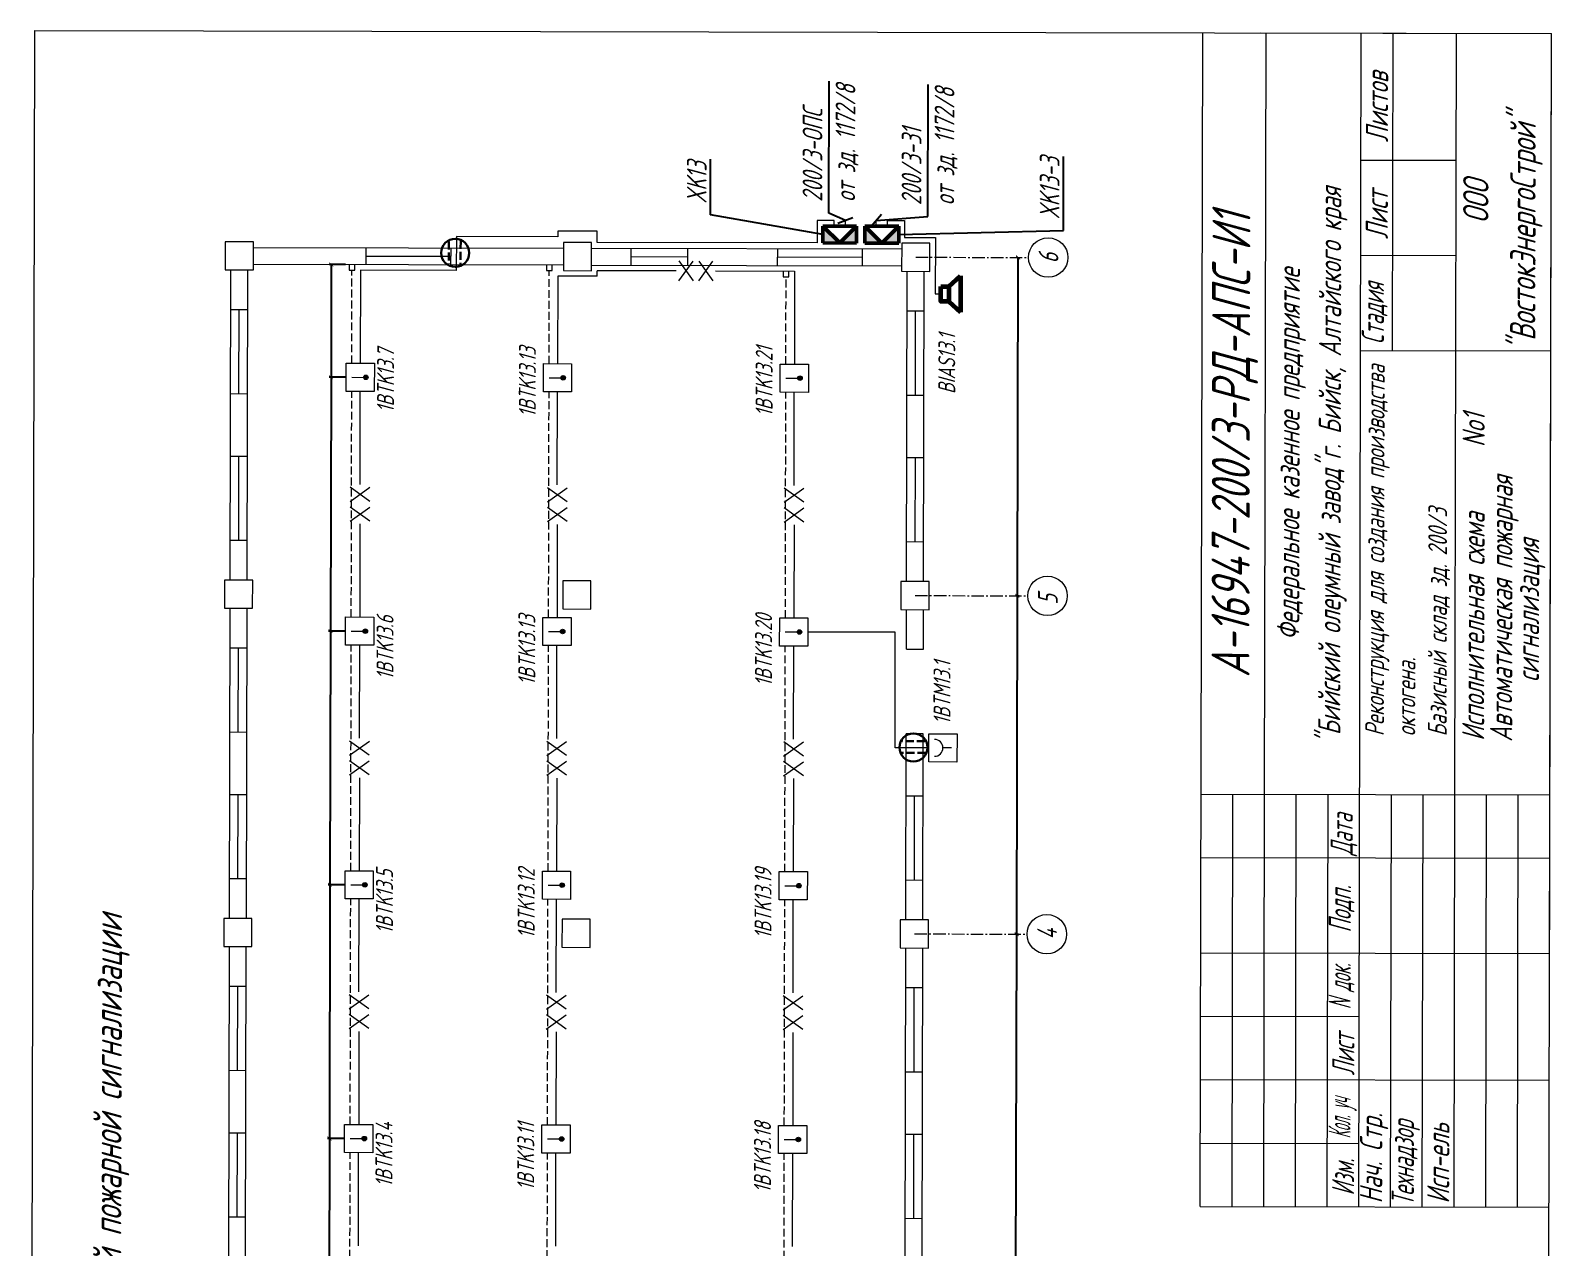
# Model space of a CAD drawing. Header units: millimetres. Extents: x 11147 to 17246, y -744 to 6547.
# Drawn here: x 11606 to 12577, y 5763 to 6540 of the extents above; entities that cross this region are included whole.
import ezdxf
from ezdxf import colors
from ezdxf.entities.mleader import LeaderData, LeaderLine
from ezdxf.math import Vec2, Vec3

# ---------------------------------------------------------------- set-up
doc = ezdxf.new("R2010")
doc.units = ezdxf.units.MM
doc.linetypes.add('gost5', pattern=[7, 5, -2, 0])
doc.linetypes.add('gost6', pattern=[12, 8, -1.5, 1, -1.5])
doc.layers.get('Defpoints').update_dxf_attribs({"color": 33})
for name, color, linetype, lineweight in [('датчик', 10, 'Continuous', 50), ('Датчики (Вновь)', 2, 'Continuous', 50), ('ИИ_ОФОРМЛЕНИЕ_025', 7, 'Continuous', 25), ('Линия выноска', 137, 'Continuous', 20), ('Линия связи (Вновь)', 3, 'Continuous', 60), ('Осевая', 4, 'gost6', 25), ('Размерная', 4, 'Continuous', 25), ('Рамка толстая', 7, 'Continuous', 60), ('Рамка тонкая', 5, 'Continuous', 25), ('Строительный', 251, 'Continuous', 13), ('текст', 7, 'Continuous', 25), ('Щиты пульты (Вновь)', 5, 'Continuous', 50), ('Элемент эл. схем', 7, 'Continuous', 35)]:
    doc.layers.add(name, color=color, linetype=linetype, lineweight=lineweight)
doc.styles.add('Simplex', font='simplex.shx', dxfattribs={"width": 0.7, "oblique": 15})
doc.styles.get("Standard").update_dxf_attribs({"font": 'arial.ttf'})
doc.dimstyles.new('ISO-25', dxfattribs={"dimtxt": 2.5, "dimasz": 2.5, "dimexe": 1.25, "dimexo": 0.625, "dimtad": 1, "dimtxsty": 'Standard', "dimcen": 2.5, "dimadec": 0, "dimazin": 0, "dimtfac": 1, "dimtmove": 0, "dimatfit": 3, "dimfxl": 1, "dimarcsym": 0})

# ---------------------------------------------------------------- blocks, each defined once
blk = doc.blocks.new('_ArchTick')
at = {"color": 0, "linetype": 'ByBlock', "const_width": 0.15}
blk.add_lwpolyline([(-0.5, -0.5), (0.5, 0.5)], dxfattribs=at)
blk = doc.blocks.new('*D66')
at = {"layer": 'Defpoints', "color": 0, "lineweight": 80, "transparency": 16777216}
for p in [(12235.62, 5962.64), (12235.62, 5962.64), (12235.17, 5746.64)]:
    blk.add_point(p, dxfattribs=at)
at = {"layer": 'Размерная', "color": 0, "lineweight": -2, "transparency": 16777216}
for p, q in [((12234.99, 5962.65), (12234.37, 5962.65)), ((12235.17, 5746.64), (12235.62, 5962.64)), ((12235.79, 5746.64), (12236.42, 5746.64))]:
    blk.add_line(p, q, dxfattribs=at)
at = {"layer": 'Размерная', "color": 0, "lineweight": -2, "transparency": 16777216, "xscale": 2.5, "yscale": 2.5, "zscale": 2.5}
for p, rotation in [((12235.62, 5962.64), 89.88075628171742), ((12235.17, 5746.64), 269.8807562817174)]:
    blk.add_blockref('_ArchTick', p, dxfattribs=dict(at, rotation=rotation))
blk = doc.blocks.new('*D67')
at = {"layer": 'Defpoints', "color": 0, "lineweight": 80, "transparency": 16777216}
for p in [(12236.06, 6178.64), (12236.06, 6178.64), (12235.62, 5962.64)]:
    blk.add_point(p, dxfattribs=at)
at = {"layer": 'Размерная', "color": 0, "lineweight": -2, "transparency": 16777216}
for p, q in [((12235.44, 6178.65), (12234.81, 6178.65)), ((12235.62, 5962.64), (12236.06, 6178.64)), ((12236.24, 5962.64), (12236.87, 5962.64))]:
    blk.add_line(p, q, dxfattribs=at)
at = {"layer": 'Размерная', "color": 0, "lineweight": -2, "transparency": 16777216, "xscale": 2.5, "yscale": 2.5, "zscale": 2.5}
for p, rotation in [((12236.06, 6178.64), 89.88075628171742), ((12235.62, 5962.64), 269.8807562817174)]:
    blk.add_blockref('_ArchTick', p, dxfattribs=dict(at, rotation=rotation))
blk = doc.blocks.new('*D68')
at = {"layer": 'Defpoints', "color": 0, "lineweight": 80, "transparency": 16777216}
for p in [(12236.51, 6394.64), (12236.51, 6394.64), (12236.06, 6178.64)]:
    blk.add_point(p, dxfattribs=at)
at = {"layer": 'Размерная', "color": 0, "lineweight": -2, "transparency": 16777216}
for p, q in [((12235.89, 6394.64), (12235.26, 6394.65)), ((12236.06, 6178.64), (12236.51, 6394.64)), ((12236.69, 6178.64), (12237.31, 6178.64))]:
    blk.add_line(p, q, dxfattribs=at)
at = {"layer": 'Размерная', "color": 0, "lineweight": -2, "transparency": 16777216, "xscale": 2.5, "yscale": 2.5, "zscale": 2.5}
for p, rotation in [((12236.51, 6394.64), 89.88075628171742), ((12236.06, 6178.64), 269.8807562817174)]:
    blk.add_blockref('_ArchTick', p, dxfattribs=dict(at, rotation=rotation))
blk = doc.blocks.new('*D73')
at = {"layer": 'Defpoints', "color": 0, "lineweight": 80, "transparency": 16777216}
for p in [(11806.41, 5832.14), (11796.43, 5670.16), (11806.07, 5670.14)]:
    blk.add_point(p, dxfattribs=at)
at = {"layer": 'Размерная', "color": 0, "lineweight": -2, "transparency": 16777216}
for p, q in [((11805.78, 5832.14), (11795.52, 5832.16)), ((11796.77, 5832.16), (11796.43, 5670.16)), ((11805.45, 5670.14), (11795.18, 5670.16))]:
    blk.add_line(p, q, dxfattribs=at)
at = {"layer": 'Размерная', "color": 0, "lineweight": -2, "transparency": 16777216, "xscale": 2.5, "yscale": 2.5, "zscale": 2.5}
for p, rotation in [((11796.77, 5832.16), 89.88075628171742), ((11796.43, 5670.16), 269.8807562817174)]:
    blk.add_blockref('_ArchTick', p, dxfattribs=dict(at, rotation=rotation))
blk = doc.blocks.new('*D74')
at = {"layer": 'Defpoints', "color": 0, "lineweight": 80, "transparency": 16777216}
for p in [(11806.75, 5994.14), (11796.77, 5832.16), (11806.41, 5832.14)]:
    blk.add_point(p, dxfattribs=at)
at = {"layer": 'Размерная', "color": 0, "lineweight": -2, "transparency": 16777216}
for p, q in [((11806.12, 5994.14), (11795.85, 5994.16)), ((11797.1, 5994.16), (11796.77, 5832.16)), ((11805.78, 5832.14), (11795.52, 5832.16))]:
    blk.add_line(p, q, dxfattribs=at)
at = {"layer": 'Размерная', "color": 0, "lineweight": -2, "transparency": 16777216, "xscale": 2.5, "yscale": 2.5, "zscale": 2.5}
for p, rotation in [((11797.1, 5994.16), 89.88075628171742), ((11796.77, 5832.16), 269.8807562817174)]:
    blk.add_blockref('_ArchTick', p, dxfattribs=dict(at, rotation=rotation))
blk = doc.blocks.new('*D75')
at = {"layer": 'Defpoints', "color": 0, "lineweight": 80, "transparency": 16777216}
for p in [(11807.08, 6156.14), (11797.1, 5994.16), (11806.75, 5994.14)]:
    blk.add_point(p, dxfattribs=at)
at = {"layer": 'Размерная', "color": 0, "lineweight": -2, "transparency": 16777216}
for p, q in [((11806.46, 6156.14), (11796.19, 6156.16)), ((11797.44, 6156.16), (11797.1, 5994.16)), ((11806.12, 5994.14), (11795.85, 5994.16))]:
    blk.add_line(p, q, dxfattribs=at)
at = {"layer": 'Размерная', "color": 0, "lineweight": -2, "transparency": 16777216, "xscale": 2.5, "yscale": 2.5, "zscale": 2.5}
for p, rotation in [((11797.44, 6156.16), 89.88075628171742), ((11797.1, 5994.16), 269.8807562817174)]:
    blk.add_blockref('_ArchTick', p, dxfattribs=dict(at, rotation=rotation))
blk = doc.blocks.new('*D76')
at = {"layer": 'Defpoints', "color": 0, "lineweight": 80, "transparency": 16777216}
for p in [(11807.42, 6318.14), (11797.44, 6156.16), (11807.08, 6156.14)]:
    blk.add_point(p, dxfattribs=at)
at = {"layer": 'Размерная', "color": 0, "lineweight": -2, "transparency": 16777216}
for p, q in [((11806.8, 6318.14), (11796.53, 6318.16)), ((11797.78, 6318.16), (11797.44, 6156.16)), ((11806.46, 6156.14), (11796.19, 6156.16))]:
    blk.add_line(p, q, dxfattribs=at)
at = {"layer": 'Размерная', "color": 0, "lineweight": -2, "transparency": 16777216, "xscale": 2.5, "yscale": 2.5, "zscale": 2.5}
for p, rotation in [((11797.78, 6318.16), 89.88075628171742), ((11797.44, 6156.16), 269.8807562817174)]:
    blk.add_blockref('_ArchTick', p, dxfattribs=dict(at, rotation=rotation))
blk = doc.blocks.new('*D77')
at = {"layer": 'Defpoints', "color": 0, "lineweight": 80, "transparency": 16777216}
for p in [(11807.57, 6390.14), (11797.78, 6318.16), (11807.42, 6318.14)]:
    blk.add_point(p, dxfattribs=at)
at = {"layer": 'Размерная', "color": 0, "lineweight": -2, "transparency": 16777216}
for p, q in [((11806.95, 6390.14), (11796.68, 6390.16)), ((11797.93, 6390.16), (11797.78, 6318.16)), ((11806.8, 6318.14), (11796.53, 6318.16))]:
    blk.add_line(p, q, dxfattribs=at)
at = {"layer": 'Размерная', "color": 0, "lineweight": -2, "transparency": 16777216, "xscale": 2.5, "yscale": 2.5, "zscale": 2.5}
for p, rotation in [((11797.93, 6390.16), 89.88075628171742), ((11797.78, 6318.16), 269.8807562817174)]:
    blk.add_blockref('_ArchTick', p, dxfattribs=dict(at, rotation=rotation))
blk = doc.blocks.new('A$C14355321')
at = {"layer": 'Линия связи (Вновь)', "color": 5}
for p, q in [((1.89, 2.06), (0, 0)), ((6.43, 0), (0, 0)), ((4.54, 2.06), (6.43, 0))]:
    blk.add_line(p, q, dxfattribs=at)
blk.add_lwpolyline([(4.54, 3.5), (4.54, 2.06), (1.89, 2.06), (1.89, 3.5)], close=True, dxfattribs=at)
blk = doc.blocks.new('A$C4BB167BF')
at = {"layer": 'Щиты пульты (Вновь)', "true_color": 0xc7c8ca}
h = blk.add_hatch(color=9, dxfattribs=at)
h.paths.add_polyline_path([(0, 3), (0, 0), (3, 3)])
h.paths.add_polyline_path([(6, 3), (3, 3), (6, 0)])
at = {"layer": 'Щиты пульты (Вновь)', "color": 252, "true_color": 0x939598}
for p, q in [((0, 3), (0, 0)), ((6, 3), (0, 3)), ((0, 0), (3, 3)), ((3, 3), (6, 0)), ((6, 0), (6, 3)), ((0, 0), (6, 0))]:
    blk.add_line(p, q, dxfattribs=at)
blk = doc.blocks.new('_Oblique')
at = {"color": 0, "linetype": 'ByBlock', "lineweight": -2}
blk.add_line((-0.5, -0.5), (0.5, 0.5), dxfattribs=at)
blk = doc.blocks.new('_None')

msp = doc.modelspace()

# ---------------------------------------------------------------- hatches: boundary and pattern name
at = {"layer": 'датчик', "lineweight": 20}
for points in [[(11820.02401, 6319.55013, 1), (11820.01802, 6316.67013, 1)], [(11946.02374, 6319.2879, 1), (11946.01774, 6316.4079, 1)], [(12097.22341, 6318.97322, 1), (12097.21742, 6316.09323, 1)], [(11819.68686, 6157.55048, 1), (11819.68086, 6154.67048, 1)], [(11945.68658, 6157.28825, 1), (11945.68059, 6154.40825, 1)], [(12096.88626, 6156.97357, 1), (12096.88026, 6154.09358, 1)], [(11819.3497, 5995.55083, 1), (11819.34371, 5992.67084, 1)], [(11945.34943, 5995.2886, 1), (11945.34344, 5992.40861, 1)], [(12096.5491, 5994.97392, 1), (12096.54311, 5992.09393, 1)], [(11819.01255, 5833.55118, 1), (11819.00656, 5830.67119, 1)], [(11945.01228, 5833.28895, 1), (11945.00628, 5830.40896, 1)], [(12096.21195, 5832.97427, 1), (12096.20596, 5830.09428, 1)]]:
    msp.add_hatch(color=256, dxfattribs=at).paths.add_polyline_path(points)

# ---------------------------------------------------------------- linework, layer by layer
at = {"color": 18, "lineweight": 20, "true_color": 0x000000}
for p, q in [((12352.89636, 5788.78206), (12354.4557, 6538.03044)), ((12391.58062, 6537.95318), (12577.20521, 6537.56686)), ((12393.94415, 6051.94721), (12394.95561, 6537.94615)), ((12454.14614, 5788.57134), (12455.70548, 6537.81972)), ((12475.53399, 6335.27802), (12475.95543, 6537.77758)), ((12515.44388, 6051.69434), (12516.45535, 6537.69329)), ((12575.90577, 5913.19321), (12577.20521, 6537.56686)), ((12455.5369, 6456.8199), (12516.28677, 6456.69346)), ((12455.41047, 6396.07003), (12516.16034, 6395.9436)), ((12455.28404, 6335.32016), (12576.78377, 6335.06729)), ((12353.44424, 6052.03149), (12576.19375, 6051.56791)), ((12373.14632, 5788.73992), (12373.69419, 6051.98935)), ((12393.39627, 5788.69778), (12393.94415, 6051.94721)), ((12413.64623, 5788.65563), (12414.1941, 6051.90506)), ((12433.89619, 5788.61349), (12434.44406, 6051.86292)), ((12474.3961, 5788.5292), (12474.94397, 6051.77863)), ((12494.64605, 5788.48706), (12495.19393, 6051.73649)), ((12514.89601, 5788.44491), (12515.44388, 6051.69434)), ((12535.14597, 5788.40277), (12535.69384, 6051.6522)), ((12555.39592, 5788.36062), (12555.9438, 6051.61005)), ((12353.35995, 6011.53158), (12576.10947, 6011.068)), ((12353.23351, 5950.78171), (12575.98303, 5950.31813)), ((12353.14923, 5910.2818), (12454.39901, 5910.07108)), ((12353.06494, 5869.78189), (12575.81446, 5869.3183)), ((12352.98065, 5829.28198), (12454.23043, 5829.07126)), ((12352.89636, 5788.78206), (12575.64588, 5788.31848))]:
    msp.add_line(p, q, dxfattribs=at)
at = {"color": 1, "linetype": 'gost5', "lineweight": 30}
for p, q in [((11872.9877, 6404.80318), (11873.0826, 6390.60114)), ((11880.57989, 6405.16108), (11880.42328, 6389.71382)), ((12176.93648, 6085.91881), (12162.73444, 6085.82391)), ((12177.29438, 6078.32663), (12161.84713, 6078.48324))]:
    msp.add_line(p, q, dxfattribs=at)
at = {"color": 5, "lineweight": 30}
for centre in [(11877.07948, 6397.56919), (12169.70249, 6081.82703)]:
    msp.add_circle(centre, 8.97299, dxfattribs=at)
at = {"layer": 'датчик', "lineweight": 20}
for p, q in [((11807.40231, 6309.13637), (11807.43977, 6327.13633)), ((11807.43977, 6327.13633), (11825.43973, 6327.09887)), ((11825.43973, 6327.09887), (11825.40227, 6309.09891)), ((11933.40204, 6308.87414), (11933.4395, 6326.8741)), ((11933.4395, 6326.8741), (11951.43946, 6326.83664)), ((11951.43946, 6326.83664), (11951.402, 6308.83668)), ((12084.60171, 6308.55947), (12084.63917, 6326.55943)), ((12084.63917, 6326.55943), (12102.63913, 6326.52197)), ((12102.63913, 6326.52197), (12102.60167, 6308.522)), ((11811.02103, 6318.12886), (11819.12102, 6318.112)), ((11937.02076, 6317.86663), (11945.12074, 6317.84977)), ((12088.22043, 6317.55195), (12096.32042, 6317.5351)), ((11825.40227, 6309.09891), (11807.40231, 6309.13637)), ((11951.402, 6308.83668), (11933.40204, 6308.87414)), ((12102.60167, 6308.522), (12084.60171, 6308.55947)), ((11807.06516, 6147.13672), (11807.10262, 6165.13669)), ((11807.10262, 6165.13669), (11825.10258, 6165.09922)), ((11825.10258, 6165.09922), (11825.06512, 6147.09926)), ((11933.06488, 6146.87449), (11933.10235, 6164.87445)), ((11933.10235, 6164.87445), (11951.10231, 6164.83699)), ((11951.10231, 6164.83699), (11951.06485, 6146.83703)), ((12084.26456, 6146.55982), (12084.30202, 6164.55978)), ((12084.30202, 6164.55978), (12102.30198, 6164.52232)), ((12102.30198, 6164.52232), (12102.26452, 6146.52236)), ((11810.68388, 6156.12921), (11818.78386, 6156.11235)), ((11936.68361, 6155.86698), (11944.78359, 6155.85012)), ((12087.88328, 6155.55231), (12095.98326, 6155.53545)), ((11825.06512, 6147.09926), (11807.06516, 6147.13672)), ((11951.06485, 6146.83703), (11933.06488, 6146.87449)), ((12102.26452, 6146.52236), (12084.26456, 6146.55982)), ((11806.728, 5985.13708), (11806.76547, 6003.13704)), ((11806.76547, 6003.13704), (11824.76543, 6003.09957)), ((11810.34673, 5994.12956), (11818.44671, 5994.11271)), ((11824.76543, 6003.09957), (11824.72796, 5985.09961)), ((11932.72773, 5984.87484), (11932.76519, 6002.87481)), ((11932.76519, 6002.87481), (11950.76515, 6002.83734)), ((11936.34645, 5993.86733), (11944.44644, 5993.85048)), ((11950.76515, 6002.83734), (11950.72769, 5984.83738)), ((12083.9274, 5984.56017), (12083.96487, 6002.56013)), ((12083.96487, 6002.56013), (12101.96483, 6002.52267)), ((12087.54613, 5993.55266), (12095.64611, 5993.5358)), ((12101.96483, 6002.52267), (12101.92736, 5984.52271)), ((11824.72796, 5985.09961), (11806.728, 5985.13708)), ((11950.72769, 5984.83738), (11932.72773, 5984.87484)), ((12101.92736, 5984.52271), (12083.9274, 5984.56017)), ((11806.39085, 5823.13743), (11806.42831, 5841.13739)), ((11806.42831, 5841.13739), (11824.42827, 5841.09993)), ((11824.42827, 5841.09993), (11824.39081, 5823.09996)), ((11932.39058, 5822.8752), (11932.42804, 5840.87516)), ((11932.42804, 5840.87516), (11950.428, 5840.8377)), ((11950.428, 5840.8377), (11950.39054, 5822.83773)), ((12083.59025, 5822.56052), (12083.62771, 5840.56048)), ((12083.62771, 5840.56048), (12101.62767, 5840.52302)), ((12101.62767, 5840.52302), (12101.59021, 5822.52306)), ((11810.00957, 5832.12991), (11818.10956, 5832.11306)), ((11936.0093, 5831.86768), (11944.10928, 5831.85083)), ((12087.20897, 5831.55301), (12095.30896, 5831.53615)), ((11824.39081, 5823.09996), (11806.39085, 5823.13743)), ((11950.39054, 5822.83773), (11932.39058, 5822.8752)), ((12101.59021, 5822.52306), (12083.59025, 5822.56052))]:
    msp.add_line(p, q, dxfattribs=at)
for centre in [(11820.02101, 6318.11013), (11946.02074, 6317.8479), (12097.22041, 6317.53322), (11819.68386, 6156.11048), (11945.68359, 6155.84825), (12096.88326, 6155.53357), (11819.34671, 5994.11083), (11945.34643, 5993.8486), (12096.54611, 5993.53393), (11819.00955, 5832.11118), (11945.00928, 5831.84895), (12096.20895, 5831.53428)]:
    msp.add_circle(centre, 1.44, dxfattribs=at)
at = {"layer": 'Датчики (Вновь)', "color": 5, "lineweight": 20}
for p, q in [((12179.51076, 6072.56143), (12179.54822, 6090.56139)), ((12179.54822, 6090.56139), (12197.54818, 6090.52393)), ((12193.92946, 6081.53144), (12188.52947, 6081.54268)), ((12197.54818, 6090.52393), (12197.51072, 6072.52397)), ((12197.51072, 6072.52397), (12179.51076, 6072.56143))]:
    msp.add_line(p, q, dxfattribs=at)
msp.add_arc((12183.12948, 6081.55392), 5.4, 269.88075628, 89.88075628, dxfattribs=at)
at = {"layer": 'Линия связи (Вновь)', "lineweight": 20}
for p, q in [((11942.61555, 6411.45519), (11942.60806, 6407.8552)), ((11967.81549, 6411.40274), (11942.61555, 6411.45519)), ((11967.808, 6407.80275), (11967.81549, 6411.40274)), ((12108.23017, 6418.31053), (12108.20021, 6403.91056)), ((12119.03015, 6418.28805), (12108.23017, 6418.31053)), ((12119.02266, 6414.68806), (12119.03015, 6418.28805)), ((12126.22264, 6414.67308), (12126.23014, 6418.27307)), ((12145.90842, 6414.63211), (12145.91591, 6418.2321)), ((12153.1084, 6414.61712), (12153.11589, 6418.21711)), ((12153.11589, 6418.21711), (12163.91587, 6418.19464)), ((12163.91587, 6418.19464), (12163.89339, 6407.39466)), ((11877.8082, 6407.99006), (11877.76324, 6386.39011)), ((11942.60806, 6407.8552), (11877.8082, 6407.99006)), ((11967.80051, 6404.20276), (11967.808, 6407.80275)), ((12108.20021, 6403.91056), (11967.80051, 6404.20276)), ((12163.89339, 6407.39466), (12183.69335, 6407.35345)), ((12183.69335, 6407.35345), (12183.61843, 6371.35353)), ((12019.94982, 6379.79417), (12028.97603, 6392.37542)), ((12019.97605, 6392.39415), (12028.9498, 6379.77544)), ((12032.5498, 6379.76795), (12041.576, 6392.34919)), ((12032.57602, 6392.36792), (12041.54978, 6379.74922)), ((11816.56338, 6386.51748), (11816.43975, 6327.1176)), ((11877.76324, 6386.39011), (11816.56338, 6386.51748)), ((11942.55561, 6382.65525), (11942.43948, 6326.85537)), ((11967.75556, 6382.60281), (11942.55561, 6382.65525)), ((11967.75556, 6382.60281), (11967.76305, 6386.2028)), ((12018.16294, 6386.09791), (11967.76305, 6386.2028)), ((12043.36288, 6386.04546), (12093.76278, 6385.94057)), ((12093.76278, 6385.94057), (12093.63915, 6326.5407)), ((12183.61843, 6371.35353), (12187.21842, 6371.34604)), ((11816.27867, 6249.71777), (11816.40229, 6309.11764)), ((11942.2784, 6249.45554), (11942.40202, 6308.85541)), ((12093.47807, 6249.14086), (12093.60169, 6308.54074)), ((11809.95621, 6238.93091), (11822.57491, 6247.90466)), ((11822.55618, 6238.90468), (11809.97494, 6247.93089)), ((11935.95593, 6238.66868), (11948.57464, 6247.64243)), ((11948.5559, 6238.64245), (11935.97466, 6247.66866)), ((12087.1556, 6238.354), (12099.77431, 6247.32776)), ((12099.75558, 6238.32778), (12087.17434, 6247.35398)), ((11809.92998, 6226.33093), (11822.54869, 6235.30469)), ((11822.52995, 6226.30471), (11809.94871, 6235.33091)), ((11935.92971, 6226.0687), (11948.54841, 6235.04246)), ((11948.52968, 6226.04248), (11935.94844, 6235.06868)), ((12087.12938, 6225.75403), (12099.74809, 6234.72778)), ((12099.72935, 6225.7278), (12087.14811, 6234.75401)), ((11816.22622, 6224.51783), (11816.1026, 6165.11795)), ((11942.22595, 6224.2556), (11942.10233, 6164.85572)), ((12093.42562, 6223.94092), (12093.302, 6164.54105)), ((12158.08313, 6155.40621), (12102.28325, 6155.52234)), ((12157.92954, 6081.60637), (12158.08313, 6155.40621)), ((11815.94151, 6087.71812), (11816.06514, 6147.11799)), ((11941.94124, 6087.45589), (11942.06486, 6146.85576)), ((12093.14091, 6087.14122), (12093.26454, 6146.54109)), ((11809.61905, 6076.93126), (11822.23776, 6085.90501)), ((11822.21902, 6076.90503), (11809.63778, 6085.93124)), ((11935.61878, 6076.66903), (11948.23748, 6085.64278)), ((11948.21875, 6076.6428), (11935.63751, 6085.66901)), ((12086.81845, 6076.35435), (12099.43715, 6085.32811)), ((12099.41842, 6076.32813), (12086.83718, 6085.35433)), ((12179.52949, 6081.56141), (12157.92954, 6081.60637)), ((11809.59283, 6064.33128), (11822.21153, 6073.30504)), ((11822.1928, 6064.30506), (11809.61156, 6073.33126)), ((11935.59256, 6064.06905), (11948.21126, 6073.04281)), ((11948.19253, 6064.04283), (11935.61129, 6073.06903)), ((12086.79223, 6063.75438), (12099.41093, 6072.72813)), ((12099.3922, 6063.72815), (12086.81096, 6072.75436)), ((11815.88907, 6062.51818), (11815.76545, 6003.11831)), ((11941.8888, 6062.25595), (11941.76517, 6002.85607)), ((12093.08847, 6061.94127), (12092.96485, 6002.5414)), ((11815.60436, 5925.71847), (11815.72798, 5985.11834)), ((11941.60409, 5925.45624), (11941.72771, 5984.85611)), ((12092.80376, 5925.14157), (12092.92738, 5984.54144)), ((11809.2819, 5914.93161), (11821.9006, 5923.90537)), ((11821.88187, 5914.90538), (11809.30063, 5923.93159)), ((11935.28163, 5914.66938), (11947.90033, 5923.64313)), ((11947.8816, 5914.64315), (11935.30036, 5923.66936)), ((12086.4813, 5914.3547), (12099.1, 5923.32846)), ((12099.08127, 5914.32848), (12086.50003, 5923.35468)), ((11809.25568, 5902.33164), (11821.87438, 5911.30539)), ((11821.85565, 5902.30541), (11809.27441, 5911.33162)), ((11935.2554, 5902.0694), (11947.87411, 5911.04316)), ((11947.85537, 5902.04318), (11935.27413, 5911.06939)), ((12086.45507, 5901.75473), (12099.07378, 5910.72849)), ((12099.05505, 5901.72851), (12086.47381, 5910.75471)), ((11815.55192, 5900.51853), (11815.42829, 5841.11866)), ((11941.55164, 5900.2563), (11941.42802, 5840.85643)), ((12092.75132, 5899.94162), (12092.62769, 5840.54175)), ((11815.26721, 5763.71882), (11815.39083, 5823.1187)), ((11941.26694, 5763.45659), (11941.39056, 5822.85646)), ((12092.46661, 5763.14192), (12092.59023, 5822.54179))]:
    msp.add_line(p, q, dxfattribs=at)
at = {"layer": 'Осевая', "lineweight": 20}
for p, q in [((12171.18134, 6394.77946), (12243.18118, 6394.62962)), ((12170.7318, 6178.77993), (12242.73164, 6178.63009)), ((12170.28226, 5962.7804), (12242.28211, 5962.63055))]:
    msp.add_line(p, q, dxfattribs=at)
at = {"layer": 'Рамка толстая', "color": 18, "lineweight": 20, "true_color": 0x000000}
for p, q in [((11605.80782, 5206.46064), (11608.58231, 6539.58275)), ((11608.58231, 6539.58275), (12577.20521, 6537.56686)), ((12574.43072, 5204.44474), (12577.20521, 6537.56686))]:
    msp.add_line(p, q, dxfattribs=at)
at = {"layer": 'Рамка тонкая', "lineweight": 20}
for centre in [(12255.78116, 6394.6034), (12255.33162, 6178.60386), (12254.88208, 5962.60433)]:
    msp.add_circle(centre, 12.6, dxfattribs=at)
at = {"layer": 'Строительный', "lineweight": 20}
for p, q in [((11730.20102, 6404.69725), (11730.16356, 6386.69729)), ((11748.20099, 6404.65979), (11730.20102, 6404.69725)), ((11748.16352, 6386.65983), (11748.20099, 6404.65979)), ((11946.20056, 6404.24771), (11946.16309, 6386.24775)), ((11964.20052, 6404.21025), (11946.20056, 6404.24771)), ((11964.16306, 6386.21029), (11964.20052, 6404.21025)), ((12162.20009, 6403.79818), (12162.16263, 6385.79821)), ((12180.20005, 6403.76071), (12162.20009, 6403.79818)), ((12180.16259, 6385.76075), (12180.20005, 6403.76071)), ((11748.19349, 6401.0598), (11946.19306, 6400.64772)), ((11820.17086, 6390.10997), (11820.19334, 6400.90995)), ((11820.1821, 6395.50996), (11874.18198, 6395.39758)), ((11874.19322, 6400.79757), (11874.17074, 6389.99759)), ((11964.19303, 6400.61026), (12162.1926, 6400.19818)), ((11989.37049, 6389.75784), (11989.39297, 6400.55781)), ((11989.38173, 6395.15783), (12025.38165, 6395.0829)), ((12025.39289, 6400.48289), (12025.37042, 6389.68291)), ((12082.97029, 6389.56304), (12082.99277, 6400.36301)), ((12082.98153, 6394.96303), (12136.98141, 6394.85064)), ((12136.99265, 6400.25063), (12136.97017, 6389.45065)), ((11730.16356, 6386.69729), (11748.16352, 6386.65983)), ((11733.35148, 6188.69023), (11733.76355, 6386.6898)), ((11744.15146, 6188.66775), (11744.56353, 6386.66732)), ((11748.17102, 6390.25982), (11946.17059, 6389.84774)), ((11946.16309, 6386.24775), (11964.16306, 6386.21029)), ((11964.17055, 6389.81028), (12162.17012, 6389.39821)), ((12162.16263, 6385.79821), (12180.16259, 6385.76075)), ((12165.35054, 6187.79115), (12165.76262, 6385.79072)), ((12176.15052, 6187.76867), (12176.5626, 6385.76825)), ((11733.71111, 6361.48985), (11744.51109, 6361.46738)), ((11738.99871, 6307.47873), (11739.1111, 6361.47861)), ((12165.71017, 6360.59078), (12176.51015, 6360.5683)), ((12170.99778, 6306.57966), (12171.11016, 6360.57954)), ((11744.3987, 6307.46749), (11733.59872, 6307.48997)), ((12176.39777, 6306.56842), (12165.59779, 6306.59089)), ((11733.51631, 6267.89006), (11744.31629, 6267.86758)), ((11738.80391, 6213.87893), (11738.9163, 6267.87882)), ((12165.51537, 6266.99098), (12176.31535, 6266.9685)), ((12170.80298, 6212.97986), (12170.91536, 6266.97974)), ((11744.2039, 6213.8677), (11733.40392, 6213.89017)), ((12176.20297, 6212.96862), (12165.40299, 6212.9911)), ((11729.75149, 6188.69772), (11729.71402, 6170.69776)), ((11747.75145, 6188.66026), (11729.75149, 6188.69772)), ((11747.71399, 6170.6603), (11747.75145, 6188.66026)), ((11945.75102, 6188.24818), (11945.71356, 6170.24822)), ((11963.75098, 6188.21072), (11945.75102, 6188.24818)), ((11963.71352, 6170.21076), (11963.75098, 6188.21072)), ((12161.75055, 6187.79864), (12161.71309, 6169.79868)), ((12179.75051, 6187.76118), (12161.75055, 6187.79864)), ((12179.71305, 6169.76122), (12179.75051, 6187.76118)), ((11729.71402, 6170.69776), (11747.71399, 6170.6603)), ((11732.90194, 5972.69069), (11733.31402, 6170.69027)), ((11743.70192, 5972.66822), (11744.11399, 6170.66779)), ((11945.71356, 6170.24822), (11963.71352, 6170.21076)), ((12161.71309, 6169.79868), (12179.71305, 6169.76122)), ((12165.26064, 6144.59124), (12165.31308, 6169.79119)), ((12176.06061, 6144.56877), (12176.11306, 6169.76871)), ((11733.26157, 6145.49032), (11744.06155, 6145.46784)), ((11738.54917, 6091.4792), (11738.66156, 6145.47908)), ((12165.26064, 6144.59124), (12176.06061, 6144.56877)), ((11743.94916, 6091.46796), (11733.14919, 6091.49044)), ((12164.90101, 5971.79162), (12165.14825, 6090.59136)), ((12175.94823, 6090.56888), (12165.14825, 6090.59136)), ((12175.70098, 5971.76914), (12175.94823, 6090.56888)), ((11733.06677, 6051.89052), (11743.86675, 6051.86805)), ((11738.35438, 5997.8794), (11738.46676, 6051.87928)), ((12165.06584, 6050.99145), (12175.86581, 6050.96897)), ((12170.35344, 5996.98033), (12170.46582, 6050.98021)), ((11743.75436, 5997.86816), (11732.95439, 5997.89064)), ((12175.75343, 5996.96909), (12164.95345, 5996.99156)), ((11729.30195, 5972.69819), (11729.26449, 5954.69823)), ((11747.30191, 5972.66073), (11729.30195, 5972.69819)), ((11747.26445, 5954.66076), (11747.30191, 5972.66073)), ((11945.30148, 5972.24865), (11945.26402, 5954.24869)), ((11963.30144, 5972.21119), (11945.30148, 5972.24865)), ((11963.26398, 5954.21123), (11963.30144, 5972.21119)), ((12161.30101, 5971.79911), (12161.26355, 5953.79915)), ((12179.30097, 5971.76165), (12161.30101, 5971.79911)), ((12179.26351, 5953.76169), (12179.30097, 5971.76165)), ((11729.26449, 5954.69823), (11747.26445, 5954.66076)), ((11732.4524, 5756.69116), (11732.86448, 5954.69073)), ((11743.25238, 5756.66869), (11743.66446, 5954.66826)), ((11945.26402, 5954.24869), (11963.26398, 5954.21123)), ((12161.26355, 5953.79915), (12179.26351, 5953.76169)), ((12164.45147, 5755.79209), (12164.86354, 5953.79166)), ((12175.25144, 5755.76961), (12175.66352, 5953.76918)), ((11732.81203, 5929.49079), (11743.61201, 5929.46831)), ((11738.09964, 5875.47967), (11738.21202, 5929.47955)), ((12164.8111, 5928.59171), (12175.61107, 5928.56924)), ((12170.0987, 5874.58059), (12170.21109, 5928.58047)), ((11743.49963, 5875.46843), (11732.69965, 5875.49091)), ((12175.49869, 5874.56935), (12164.69871, 5874.59183)), ((11732.61723, 5835.89099), (11743.41721, 5835.86851)), ((11737.90484, 5781.87987), (11738.01722, 5835.87975)), ((12164.6163, 5834.99191), (12175.41627, 5834.96944)), ((12169.9039, 5780.98079), (12170.01629, 5834.98068)), ((11743.30483, 5781.86863), (11732.50485, 5781.89111)), ((12175.30389, 5780.96956), (12164.50391, 5780.99203))]:
    msp.add_line(p, q, dxfattribs=at)
at = {"layer": 'Элемент эл. схем', "linetype": 'gost5', "lineweight": 20}
for p, q in [((11809.37088, 6390.13245), (11809.36339, 6386.53246)), ((11809.36339, 6386.53246), (11812.96338, 6386.52497)), ((11811.03976, 6327.12884), (11811.16339, 6386.52871)), ((11812.96338, 6386.52497), (11812.97088, 6390.12496)), ((11935.37061, 6389.87022), (11935.36312, 6386.27023)), ((11935.36312, 6386.27023), (11938.96311, 6386.26274)), ((11937.03949, 6326.86661), (11937.16311, 6386.26648)), ((11938.96311, 6386.26274), (11938.9706, 6389.86273)), ((12086.56279, 6385.95555), (12086.5553, 6382.35556)), ((12086.5553, 6382.35556), (12090.15529, 6382.34807)), ((12088.23916, 6326.55194), (12088.35529, 6382.35181)), ((12090.15529, 6382.34807), (12090.16278, 6385.94806)), ((11810.70261, 6165.12919), (11811.0023, 6309.12888)), ((11936.70234, 6164.86696), (11937.00203, 6308.86665)), ((12087.90201, 6164.55229), (12088.2017, 6308.55197)), ((11810.36546, 6003.12954), (11810.66515, 6147.12923)), ((11936.36518, 6002.86731), (11936.66488, 6146.867)), ((12087.56486, 6002.55264), (12087.86455, 6146.55233)), ((11810.0283, 5841.12989), (11810.328, 5985.12958)), ((11936.02803, 5840.86766), (11936.32772, 5984.86735)), ((12087.2277, 5840.55299), (12087.5274, 5984.55268)), ((11809.69115, 5679.13025), (11809.99084, 5823.12993)), ((11935.69088, 5678.86802), (11935.99057, 5822.8677)), ((12086.89055, 5678.55334), (12087.19024, 5822.55303))]:
    msp.add_line(p, q, dxfattribs=at)

# ---------------------------------------------------------------- block references
at = {"lineweight": 20, "xscale": 3.6, "yscale": 3.6, "zscale": 3.6, "rotation": 179.8807562816986}
for p in [(12133.42246, 6414.65798), (12160.30822, 6414.60203)]:
    msp.add_blockref('A$C4BB167BF', p, dxfattribs=at)
at = {"layer": 'Элемент эл. схем', "lineweight": 20, "xscale": 3.6, "yscale": 3.6, "zscale": 3.6, "rotation": 89.88075628169861}
msp.add_blockref('A$C14355321', (12199.77956, 6359.74457), dxfattribs=at)

# ---------------------------------------------------------------- texts
at = {"color": 18, "lineweight": 20, "true_color": 0x000000, "style": 'Simplex', "oblique": 15}
for s, height, width, p in [('Листов', 14.175, 0.7, (12472.77307, 6468.17554)), ('"ВостокЭнергоСтрой"', 16.2, 0.7, (12566.85083, 6334.69384)), ('"Бийский олеумный завод"г. Бийск, Алтайского края', 14.175, 0.7, (12442.27289, 6083.72616)), ('ООО', 16.2, 0.7, (12536.93512, 6416.41002)), ('Лист', 14.175, 0.7, (12472.64435, 6406.32793)), ('А-16947-200/3-РД-АПС-И1', 24.3, 0.7, (12384.26351, 6126.47193)), ('Федеральное казенное предприятие', 14.175, 0.7, (12416.08629, 6150.25186)), ('Стадия', 14.175, 0.6, (12470.14223, 6339.24102)), ('No1', 14.175, 0.7, (12534.56813, 6273.61933)), ('Автоматическая пожарная', 14.175, 0.7, (12552.0521, 6085.41782)), ('Исполнительная схема ', 14.175, 0.7, (12534.17773, 6086.03724)), ('сигнализация', 14.175, 0.7, (12569.17619, 6123.60392)), ('Дата', 14.175, 0.6, (12450.22541, 6012.85566)), ('Подп.', 14.175, 0.6, (12449.11051, 5963.65427)), ('док.', 14.175, 0.5, (12449.032, 5925.92825)), ('N', 14.175, 0.5, (12449.00853, 5914.65422)), ('Лист', 14.175, 0.6, (12451.28321, 5872.45186)), ('Кол. уч', 14.175, 0.4, (12448.8368, 5832.13643)), ('Нач. Стр.', 14.175, 0.7, (12469.00061, 5790.70043)), ('Технадзор', 14.175, 0.6, (12489.24775, 5789.30829)), ('Исп-ель', 14.175, 0.7, (12511.86301, 5790.61123)), ('Изм.', 14.175, 0.6, (12451.12363, 5795.77722))]:
    msp.add_text(s, height=height, rotation=89.88075628, dxfattribs=dict(at, width=width)).set_placement(p)
at = {"layer": 'ИИ_ОФОРМЛЕНИЕ_025', "lineweight": 20, "insert": (12458.19452, 6089.00534), "char_height": 12, "attachment_point": 1, "rotation": 89.88075628}
msp.add_mtext_dynamic_manual_height_columns('{\\Fsimplex|c204;\\Q15;\\W0.7;\\C256;\\c0;Реконструкция для создания производства октогена. \\PБазисный склад зд. 200/3}', width=276.2589272, gutter_width=12.5, heights=[0], dxfattribs=at)
at = {"layer": 'текст', "lineweight": 20, "style": 'Simplex', "oblique": 15, "width": 0.7}
msp.add_text('BIAS13.1', height=10.8, rotation=89.88075628, dxfattribs=at).set_placement((12196.34136, 6307.52217))
at = {"layer": 'текст', "lineweight": 20, "attachment_point": 1, "rotation": 89.88075628, "style": 'Simplex'}
for s, width, insert, char_height in [('\\pi-0.46787;6', 6.0958109, (12249.66246, 6391.33499), 12.6), ('\\pi-22.527;1BTK13.7', 5, (11827.22483, 6318.18767), 10.8), ('\\pi-25.227;1BTK13.13', 5, (11917.75653, 6317.99925), 10.8), ('\\pi-24.507;1BTK13.21', 5, (12068.95621, 6317.68457), 10.8), ('\\pi-0.83864;5', 6.0958109, (12249.20973, 6173.80507), 12.6), ('\\pi-21.96;1BTK13.6', 5, (11826.86881, 6147.09554), 10.8), ('\\pi-25.227;1BTK13.13', 5, (11917.40051, 6146.90713), 10.8), ('\\pi-25.671;1BTK13.20', 5, (12068.60018, 6146.59245), 10.8), ('1BTM13.1', 5, (12182.48828, 6096.57694), 10.8), ('\\pi-22.167;1BTK13.5', 5, (11826.5316, 5985.09595), 10.8), ('\\pi-24.951;1BTK13.12', 5, (11917.0633, 5984.90753), 10.8), ('\\pi-24.84;1BTK13.19', 5, (12068.26298, 5984.59286), 10.8), ('\\pi-0.17748;4', 6.0958109, (12248.76351, 5959.39977), 12.6), ('\\pi-21.807;1BTK13.4', 5, (11826.1945, 5823.09625), 10.8), ('\\pi-23.787;1BTK13.11', 5, (11916.7262, 5822.90783), 10.8), ('\\pi-25.02;1BTK13.18', 5, (12067.92588, 5822.59315), 10.8)]:
    msp.add_mtext_dynamic_manual_height_columns(s, width=width, gutter_width=12.5, heights=[0], dxfattribs=dict(at, insert=insert, char_height=char_height))
at = {"layer": 'текст', "lineweight": 20, "ltscale": 100, "insert": (11645.08454, 5359.76031), "char_height": 18, "width": 885.888, "attachment_point": 1, "rotation": 89.88075628, "style": 'Simplex'}
msp.add_mtext('Исполнительная схема монтажа автоматической пожарной сигнализации\\PПлан зд.200/3 на отм. 0.000', dxfattribs=at)

# ---------------------------------------------------------------- dimensions: what is measured, and where the dimension line sits
at = {"layer": 'Размерная', "lineweight": 20}
for base, p1, p2, text, picture, middle in [((12236.51446, 6394.64349), (12236.06492, 6178.64396), (12236.51446, 6394.64349), ' ', '*D68', (12236.28969, 6286.64373)), ((11797.77805, 6318.15642), (11807.57089, 6390.1362), (11807.42104, 6318.13635), ' ', '*D77', (11797.85297, 6354.15634)), ((11797.44089, 6156.15677), (11807.42104, 6318.13635), (11807.08389, 6156.1367), ' ', '*D76', (11797.60947, 6237.1566)), ((12236.06492, 6178.64396), (12235.61539, 5962.64443), (12236.06492, 6178.64396), '  ', '*D67', (12233.96516, 6070.6481)), ((11797.10374, 5994.15712), (11807.08389, 6156.1367), (11806.74673, 5994.13706), ' ', '*D75', (11797.27232, 6075.15695)), ((11796.76659, 5832.15748), (11806.74673, 5994.13706), (11806.40958, 5832.13741), ' ', '*D74', (11796.93516, 5913.1573)), ((12235.61539, 5962.64443), (12235.16585, 5746.6449), (12235.61539, 5962.64443), ' ', '*D66', (12235.39062, 5854.64466)), ((11796.42943, 5670.15783), (11806.40958, 5832.13741), (11806.07243, 5670.13776), ' ', '*D73', (11796.59801, 5751.15765))]:
    dim = msp.add_linear_dim(base=base, p1=p1, p2=p2, angle=89.88075628, text=text, dimstyle='ISO-25', override={"dimlfac": 100, "dimtxsty": 'Simplex', "dimblk1": 'ArchTick', "dimblk2": 'ArchTick', "dimsah": 1}, dxfattribs=at)
    dim.commit()
    dim.dimension.update_dxf_attribs({"geometry": picture, "text_midpoint": middle})

# ---------------------------------------------------------------- leaders
at = {"layer": 'Линия выноска', "lineweight": 20}
ml = msp.add_multileader_mtext('Standard', dxfattribs=at)
ml.set_content('{\\C256;\\c0;200/3-ОПС \\Pот зд. 1172/8 }', color=2, style='Simplex')
ml.set_leader_properties()
ml.set_arrow_properties(name='OBLIQUE')
ml.build(insert=Vec2(0, 0))
ml.multileader.update_dxf_attribs({"text_left_attachment_type": 6, "text_right_attachment_type": 6, "dogleg_length": 0, "arrow_head_size": 7.2})
ctx = ml.context
ctx.base_point, ctx.char_height, ctx.arrow_head_size, ctx.landing_gap_size, ctx.plane_origin, ctx.plane_x_axis, ctx.plane_y_axis = Vec3(12115.68253, 6422.96529), 12.6, 7.2, 7.2, Vec3(12434.93337, 6932.32201), Vec3(0.002081194, 0.999997834), Vec3(-0.999997834, 0.002081194)
ctx.left_attachment, ctx.right_attachment = 6, 6
notes = []
notes.append((ctx, [(0, (1, 1, 0), (12115.68253, 6422.96529), (1, 0), 0, [(0, [(12126.23014, 6418.27307)], 0, [])])]))
ctx.mtext.insert, ctx.mtext.text_direction, ctx.mtext.rotation, ctx.mtext.flow_direction = Vec3(12098.89755, 6430.20023), Vec3(0.002081194, 0.999997834), 1.568715131, 5
ml = msp.add_multileader_mtext('Standard', dxfattribs=at)
ml.set_content('{\\C256;\\c0;200/3-З1 \\Pот зд. 1172/8 }', color=2, style='Simplex')
ml.set_leader_properties()
ml.set_arrow_properties(name='OBLIQUE')
ml.build(insert=Vec2(0, 0))
ml.multileader.update_dxf_attribs({"text_left_attachment_type": 6, "text_right_attachment_type": 6, "dogleg_length": 0, "arrow_head_size": 7.2})
ctx = ml.context
ctx.base_point, ctx.char_height, ctx.arrow_head_size, ctx.landing_gap_size, ctx.plane_origin, ctx.plane_x_axis, ctx.plane_y_axis = Vec3(12178.93303, 6420.83407), 12.6, 7.2, 7.2, Vec3(12461.81912, 6932.26605), Vec3(0.002081194, 0.999997834), Vec3(-0.999997834, 0.002081194)
ctx.left_attachment, ctx.right_attachment = 6, 6
notes.append((ctx, [(0, (1, 1, 0), (12178.93303, 6420.83407), (1, 0), 0, [(0, [(12145.91591, 6418.2321)], 0, [])])]))
ctx.mtext.insert, ctx.mtext.text_direction, ctx.mtext.rotation, ctx.mtext.flow_direction = Vec3(12162.14805, 6428.06902), Vec3(0.002081194, 0.999997834), 1.568715131, 5
ml = msp.add_multileader_mtext('Standard', dxfattribs=at)
ml.set_content('{\\C256;\\c0;XK13-З}', color=2, style='Simplex')
ml.set_leader_properties()
ml.set_arrow_properties(name='NONE')
ml.build(insert=Vec2(0, 0))
ml.multileader.update_dxf_attribs({"text_left_attachment_type": 6, "text_right_attachment_type": 6, "dogleg_length": 0, "arrow_head_size": 14.4})
ctx = ml.context
ctx.base_point, ctx.char_height, ctx.arrow_head_size, ctx.landing_gap_size, ctx.plane_origin, ctx.plane_x_axis, ctx.plane_y_axis = Vec3(12265.43349, 6411.82179), 12.6, 14.4, 7.2, Vec3(12401.00305, 6894.50928), Vec3(0.002081194, 0.999997834), Vec3(-0.999997834, 0.002081194)
ctx.left_attachment, ctx.right_attachment = 6, 6
notes.append((ctx, [(0, (1, 1, 0), (12265.43349, 6411.82179), (1, 0), 0, [(0, [(12160.29715, 6409.20215)], 0, [])])]))
ctx.mtext.insert, ctx.mtext.text_direction, ctx.mtext.rotation, ctx.mtext.flow_direction = Vec3(12250.3285, 6419.05324), Vec3(0.002081194, 0.999997834), 1.568715131, 5
ml = msp.add_multileader_mtext('Standard', dxfattribs=at)
ml.set_content('{\\C256;\\c0;XK13}', color=2, style='Simplex')
ml.set_leader_properties()
ml.set_arrow_properties(name='NONE')
ml.build(insert=Vec2(0, 0))
ml.multileader.update_dxf_attribs({"text_left_attachment_type": 6, "text_right_attachment_type": 6, "dogleg_length": 0, "arrow_head_size": 14.4})
ctx = ml.context
ctx.base_point, ctx.char_height, ctx.arrow_head_size, ctx.landing_gap_size, ctx.plane_origin, ctx.plane_x_axis, ctx.plane_y_axis = Vec3(12040.09168, 6421.78955), 12.6, 14.4, 7.2, Vec3(12374.11729, 6894.56524), Vec3(0.002081194, 0.999997834), Vec3(-0.999997834, 0.002081194)
ctx.left_attachment, ctx.right_attachment = 6, 6
notes.append((ctx, [(0, (1, 1, 0), (12040.09168, 6421.78955), (1, 0), 0, [(0, [(12111.81144, 6409.30306)], 0, [])])]))
ctx.mtext.insert, ctx.mtext.text_direction, ctx.mtext.rotation, ctx.mtext.flow_direction = Vec3(12024.9867, 6429.021), Vec3(0.002081194, 0.999997834), 1.568715131, 5
for ctx, leaders in notes:
    for number, flags, end, landing, length, lines in leaders:
        leader = LeaderData()
        leader.index, (leader.has_last_leader_line, leader.has_dogleg_vector, leader.attachment_direction) = number, flags
        leader.last_leader_point, leader.dogleg_vector, leader.dogleg_length = Vec3(end), Vec3(landing), length
        for number, points, colour, breaks in lines:
            line = LeaderLine()
            line.index, line.vertices, line.color, line.breaks = number, Vec3.list(points), colors.encode_raw_color(colour), breaks
            leader.lines.append(line)
        ctx.leaders.append(leader)

doc.saveas('drawing.dxf')
